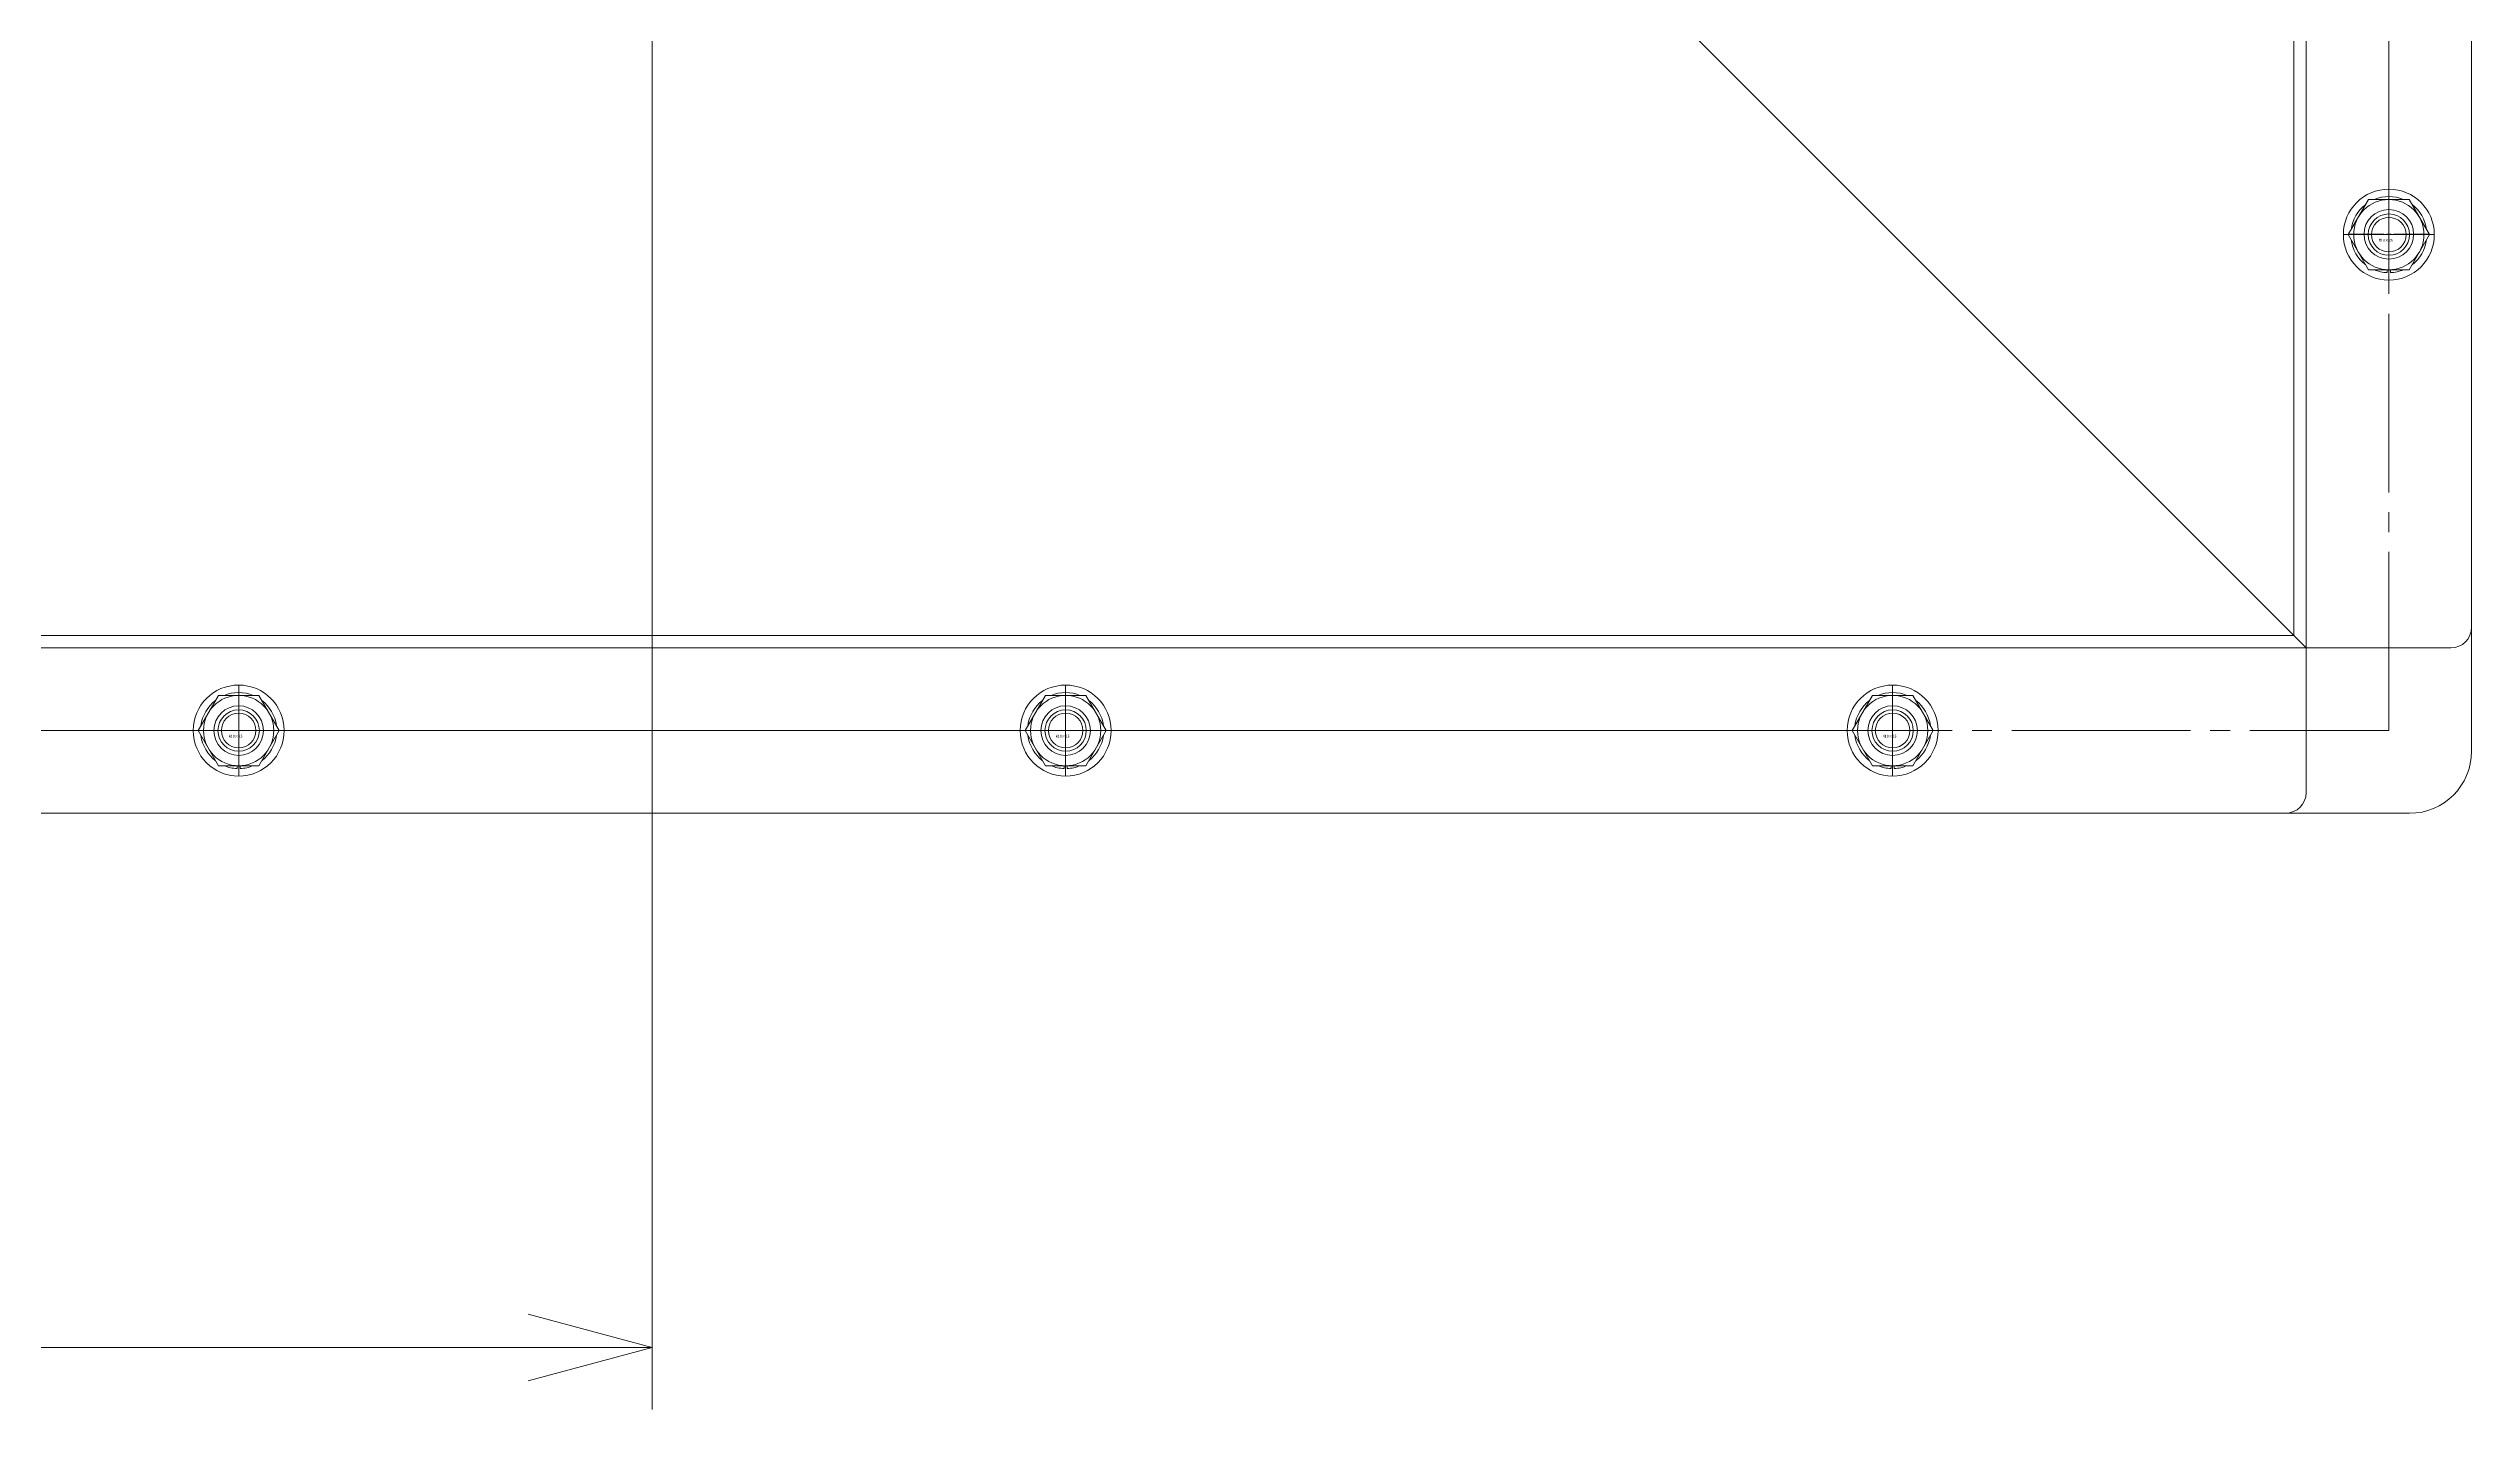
# Model space of a CAD drawing. Units: millimetres at full size. Extents: x -24503 to 24503, y -7436 to 7436.
# Drawn here: x 7091 to 7677, y 5756 to 6085 of the extents above; entities that cross this region are included whole.
import ezdxf
from ezdxf.enums import TextEntityAlignment as Align

# ---------------------------------------------------------------- set-up
doc = ezdxf.new("R2010")
doc.units = ezdxf.units.MM
doc.header["$LTSCALE"] = 4.8
doc.linetypes.add('CHAIN2', pattern=[12, 9, -1, 1, -1])
for name, color, linetype, lineweight in [('0-2_08_DIM', 3, 'Continuous', 9), ('0-7_04_HIDDEN', 7, 'Continuous', 9), ('0-C_01_外形線', 134, 'Continuous', 9), ('0-D_03_かくれ線', 5, 'Continuous', 9), ('0-F_04_中心線', 4, 'CHAIN2', 9)]:
    doc.layers.add(name, color=color, linetype=linetype, lineweight=lineweight)
doc.styles.add('ＭＳ ゴシック', font='')
doc.styles.get('ＭＳ ゴシック').set_extended_font_data('MS Gothic')

# ---------------------------------------------------------------- blocks, each defined once
blk = doc.blocks.new('A$C402B3D07_1_1')
at = {"layer": '0-7_04_HIDDEN'}
for p, q in [((0, 0), (-65, 0)), ((-65, -2), (-65, 0)), ((0, 0), (0, -65)), ((-61, -6), (-14.5, -6)), ((-6, -14.5), (-6, -61)), ((-2, -65), (0, -65))]:
    blk.add_line(p, q, dxfattribs=at)
for centre, radius, start, end in [((-61, -2), 4, 180, 270), ((-14.5, -14.5), 8.5, 0, 90), ((-2, -61), 4, 180, 270)]:
    blk.add_arc(centre, radius, start, end, dxfattribs=at)
blk = doc.blocks.new('A$C64152858_1_1')
at = {"layer": '0-7_04_HIDDEN', "xscale": -1}
blk.add_blockref('A$C402B3D07_1_1', (-35, -180), dxfattribs=at)
blk = doc.blocks.new('U2246')
at = {"layer": '0-F_04_中心線'}
for p, q in [((0, 1.2), (0, 9.5)), ((-9.5, 0), (-1.2, 0)), ((1.2, 0), (9.5, 0)), ((0, -9.5), (0, -1.2))]:
    blk.add_line(p, q, dxfattribs=at)
at = {"layer": '0-F_04_中心線', "linetype": 'Continuous'}
for p, q in [((-0.6, 0), (0.6, 0)), ((0, -0.6), (0, 0.6))]:
    blk.add_line(p, q, dxfattribs=at)
blk = doc.blocks.new('U2247')
at = {"layer": '0-F_04_中心線'}
for p, q in [((0, 1.2), (0, 9.5)), ((-9.5, 0), (-1.2, 0)), ((1.2, 0), (9.5, 0)), ((0, -9.5), (0, -1.2))]:
    blk.add_line(p, q, dxfattribs=at)
at = {"layer": '0-F_04_中心線', "linetype": 'Continuous'}
for p, q in [((-0.6, 0), (0.6, 0)), ((0, -0.6), (0, 0.6))]:
    blk.add_line(p, q, dxfattribs=at)
blk = doc.blocks.new('U2245')
at = {"layer": '0-F_04_中心線'}
for p, q in [((0, 1.2), (0, 9.5)), ((-9.5, 0), (-1.2, 0)), ((1.2, 0), (9.5, 0)), ((0, -9.5), (0, -1.2))]:
    blk.add_line(p, q, dxfattribs=at)
at = {"layer": '0-F_04_中心線', "linetype": 'Continuous'}
for p, q in [((-0.6, 0), (0.6, 0)), ((0, -0.6), (0, 0.6))]:
    blk.add_line(p, q, dxfattribs=at)
blk = doc.blocks.new('U2263')
at = {"layer": '0-F_04_中心線'}
for p, q in [((0, 1.2), (0, 9.5)), ((-9.5, 0), (-1.2, 0)), ((1.2, 0), (9.5, 0)), ((0, -9.5), (0, -1.2))]:
    blk.add_line(p, q, dxfattribs=at)
at = {"layer": '0-F_04_中心線', "linetype": 'Continuous'}
for p, q in [((-0.6, 0), (0.6, 0)), ((0, -0.6), (0, 0.6))]:
    blk.add_line(p, q, dxfattribs=at)
blk = doc.blocks.new('U2265')
at = {"layer": '0-F_04_中心線'}
blk.add_line((88, 0), (443.5, 0), dxfattribs=at)
blk = doc.blocks.new('U2225')
at = {"layer": '0-F_04_中心線'}
for p, q in [((0, 1.2), (0, 9.5)), ((-9.5, 0), (-1.2, 0)), ((1.2, 0), (9.5, 0)), ((0, -9.5), (0, -1.2))]:
    blk.add_line(p, q, dxfattribs=at)
at = {"layer": '0-F_04_中心線', "linetype": 'Continuous'}
for p, q in [((-0.6, 0), (0.6, 0)), ((0, -0.6), (0, 0.6))]:
    blk.add_line(p, q, dxfattribs=at)
blk = doc.blocks.new('U2226')
at = {"layer": '0-F_04_中心線'}
for p, q in [((0, 1.2), (0, 9.5)), ((-9.5, 0), (-1.2, 0)), ((1.2, 0), (9.5, 0)), ((0, -9.5), (0, -1.2))]:
    blk.add_line(p, q, dxfattribs=at)
at = {"layer": '0-F_04_中心線', "linetype": 'Continuous'}
for p, q in [((-0.6, 0), (0.6, 0)), ((0, -0.6), (0, 0.6))]:
    blk.add_line(p, q, dxfattribs=at)
blk = doc.blocks.new('U2224')
at = {"layer": '0-F_04_中心線'}
for p, q in [((0, 1.2), (0, 9.5)), ((-9.5, 0), (-1.2, 0)), ((1.2, 0), (9.5, 0)), ((0, -9.5), (0, -1.2))]:
    blk.add_line(p, q, dxfattribs=at)
at = {"layer": '0-F_04_中心線', "linetype": 'Continuous'}
for p, q in [((-0.6, 0), (0.6, 0)), ((0, -0.6), (0, 0.6))]:
    blk.add_line(p, q, dxfattribs=at)
blk = doc.blocks.new('U2258')
at = {"layer": '0-F_04_中心線'}
for p, q in [((0, 1.2), (0, 9.5)), ((-9.5, 0), (-1.2, 0)), ((1.2, 0), (9.5, 0)), ((0, -9.5), (0, -1.2))]:
    blk.add_line(p, q, dxfattribs=at)
at = {"layer": '0-F_04_中心線', "linetype": 'Continuous'}
for p, q in [((-0.6, 0), (0.6, 0)), ((0, -0.6), (0, 0.6))]:
    blk.add_line(p, q, dxfattribs=at)
blk = doc.blocks.new('U2236')
at = {"layer": '0-F_04_中心線'}
blk.add_line((0, -443.5), (0, -88), dxfattribs=at)
blk = doc.blocks.new('_Open30')
at = {"layer": '0-2_08_DIM'}
blk.add_line((0, 0), (-1, 0), dxfattribs=at)
blk.add_lwpolyline([(-1, 0.26795), (0, 0), (-1, -0.26795)], dxfattribs=at)

msp = doc.modelspace()

# ---------------------------------------------------------------- linework, layer by layer
at = {"layer": '0-2_08_DIM', "color": 4}
for p, q in [((7236.954, 5920.293), (7236.954, 5755.829)), ((7206.954, 5770.829), (6466.954, 5770.829))]:
    msp.add_line(p, q, dxfattribs=at)
at = {"layer": '0-C_01_外形線'}
for p, q in [((7676.954, 5915.008), (7676.954, 6765.008)), ((7666.769, 6039.928), (7661.861, 6048.428)), ((7647.139, 6039.928), (7652.046, 6031.428)), ((7661.861, 6031.428), (7666.769, 6039.928)), ((7652.046, 6031.428), (7661.861, 6031.428)), ((7656.579, 6031.428), (7656.579, 6030.736)), ((7657.329, 6031.428), (7657.329, 6030.736)), ((7146.769, 5920.008), (7141.861, 5928.508)), ((7346.769, 5920.008), (7341.861, 5928.508)), ((7546.769, 5920.008), (7541.861, 5928.508)), ((7127.139, 5920.008), (7132.046, 5911.508)), ((7141.861, 5911.508), (7146.769, 5920.008)), ((7327.139, 5920.008), (7332.046, 5911.508)), ((7341.861, 5911.508), (7346.769, 5920.008)), ((7527.139, 5920.008), (7532.046, 5911.508)), ((7541.861, 5911.508), (7546.769, 5920.008)), ((7132.046, 5911.508), (7141.861, 5911.508)), ((7136.579, 5911.508), (7136.579, 5910.816)), ((7137.329, 5911.508), (7137.329, 5910.816)), ((7332.046, 5911.508), (7341.861, 5911.508)), ((7336.579, 5911.508), (7336.579, 5910.816)), ((7337.329, 5911.508), (7337.329, 5910.816)), ((7532.046, 5911.508), (7541.861, 5911.508)), ((7536.579, 5911.508), (7536.579, 5910.816)), ((7537.329, 5911.508), (7537.329, 5910.816)), ((6811.954, 5900.008), (7661.954, 5900.008))]:
    msp.add_line(p, q, dxfattribs=at)
for points in [[(7661.861, 6048.428), (7652.046, 6048.428), (7647.139, 6039.928)], [(7141.861, 5928.508), (7132.046, 5928.508), (7127.139, 5920.008)], [(7341.861, 5928.508), (7332.046, 5928.508), (7327.139, 5920.008)], [(7541.861, 5928.508), (7532.046, 5928.508), (7527.139, 5920.008)]]:
    msp.add_lwpolyline(points, dxfattribs=at)
for centre, radius in [((7656.954, 6039.928), 11), ((7656.954, 6039.928), 8.5), ((7656.954, 6039.928), 5), ((7656.954, 6039.928), 4.188), ((7136.954, 5920.008), 11), ((7336.954, 5920.008), 11), ((7536.954, 5920.008), 11), ((7136.954, 5920.008), 8.5), ((7136.954, 5920.008), 5), ((7336.954, 5920.008), 8.5), ((7336.954, 5920.008), 5), ((7536.954, 5920.008), 8.5), ((7536.954, 5920.008), 5), ((7136.954, 5920.008), 4.188), ((7336.954, 5920.008), 4.188), ((7536.954, 5920.008), 4.188)]:
    msp.add_circle(centre, radius, dxfattribs=at)
for centre, radius, start, end in [((7656.954, 6039.928), 9.2, 67.50502, 112.49498), ((7656.954, 6039.928), 9.2, 127.50502, 172.49498), ((7656.954, 6039.928), 9.2, 7.50502, 52.49498), ((7656.954, 6039.928), 9.2, 187.50502, 232.49498), ((7656.954, 6039.928), 9.2, 307.50502, 352.49498), ((7656.954, 6039.928), 9.2, 247.50502, 267.66393), ((7656.954, 6039.928), 9.2, 272.33607, 292.49498), ((7136.954, 5920.008), 9.2, 127.50502, 172.49498), ((7136.954, 5920.008), 9.2, 67.50502, 112.49498), ((7136.954, 5920.008), 9.2, 7.50502, 52.49498), ((7336.954, 5920.008), 9.2, 127.50502, 172.49498), ((7336.954, 5920.008), 9.2, 67.50502, 112.49498), ((7336.954, 5920.008), 9.2, 7.50502, 52.49498), ((7536.954, 5920.008), 9.2, 127.50502, 172.49498), ((7536.954, 5920.008), 9.2, 67.50502, 112.49498), ((7536.954, 5920.008), 9.2, 7.50502, 52.49498), ((7136.954, 5920.008), 9.2, 187.50502, 232.49498), ((7136.954, 5920.008), 9.2, 307.50502, 352.49498), ((7336.954, 5920.008), 9.2, 187.50502, 232.49498), ((7336.954, 5920.008), 9.2, 307.50502, 352.49498), ((7536.954, 5920.008), 9.2, 187.50502, 232.49498), ((7536.954, 5920.008), 9.2, 307.50502, 352.49498), ((7661.954, 5915.008), 15, 270, 0), ((7136.954, 5920.008), 9.2, 247.50502, 267.66393), ((7136.954, 5920.008), 9.2, 272.33607, 292.49498), ((7336.954, 5920.008), 9.2, 247.50502, 267.66393), ((7336.954, 5920.008), 9.2, 272.33607, 292.49498), ((7536.954, 5920.008), 9.2, 247.50502, 267.66393), ((7536.954, 5920.008), 9.2, 272.33607, 292.49498)]:
    msp.add_arc(centre, radius, start, end, dxfattribs=at)
at = {"layer": '0-D_03_かくれ線'}
for p, q in [((7676.954, 6735.008), (7676.954, 5945.008)), ((7434.827, 6142.135), (7636.954, 5940.008)), ((7636.954, 5905.008), (7636.954, 5940.008)), ((7671.954, 5940.008), (7636.954, 5940.008)), ((6841.954, 5900.008), (7631.954, 5900.008))]:
    msp.add_line(p, q, dxfattribs=at)
for points in [[(6836.954, 5940.008), (7636.954, 5940.008), (7636.954, 6740.008), (6836.954, 6740.008)], [(6839.954, 5943.008), (7633.954, 5943.008), (7633.954, 6737.008), (6839.954, 6737.008)]]:
    msp.add_lwpolyline(points, close=True, dxfattribs=at)
for centre in [(7656.954, 6040.008), (7656.954, 6040.008), (7136.954, 5920.008), (7136.954, 5920.008), (7336.954, 5920.008), (7336.954, 5920.008), (7536.954, 5920.008), (7536.954, 5920.008)]:
    msp.add_circle(centre, 6, dxfattribs=at)
for centre in [(7671.954, 5945.008), (7631.954, 5905.008)]:
    msp.add_arc(centre, 5, 270, 0, dxfattribs=at)
at = {"layer": '0-F_04_中心線'}
for p, q in [((7656.954, 6640.008), (7656.954, 6040.008)), ((7656.954, 6050.928), (7656.954, 6028.928)), ((7667.954, 6039.928), (7645.954, 6039.928)), ((7136.954, 5931.008), (7136.954, 5909.008)), ((7336.954, 5931.008), (7336.954, 5909.008)), ((7536.954, 5931.008), (7536.954, 5909.008)), ((6936.954, 5920.008), (7536.954, 5920.008)), ((7147.954, 5920.008), (7125.954, 5920.008)), ((7347.954, 5920.008), (7325.954, 5920.008)), ((7547.954, 5920.008), (7525.954, 5920.008))]:
    msp.add_line(p, q, dxfattribs=at)
msp.add_lwpolyline([(6816.954, 5920.008), (7656.954, 5920.008), (7656.954, 6760.008), (6816.954, 6760.008)], close=True, dxfattribs=at)

# ---------------------------------------------------------------- block references
at = {"layer": '0-2_08_DIM', "xscale": 30, "yscale": 30}
msp.add_blockref('_Open30', (7236.954, 5770.829), dxfattribs=at)
at = {"layer": '0-7_04_HIDDEN'}
msp.add_blockref('A$C64152858_1_1', (7061.954, 6280.008), dxfattribs=at)
at = {"layer": '0-F_04_中心線', "rotation": 270}
for name, p in [('U2265', (7236.954, 6340.008)), ('U2245', (7136.954, 5920.008)), ('U2224', (7136.954, 5920.008)), ('U2246', (7336.954, 5920.008)), ('U2225', (7336.954, 5920.008)), ('U2247', (7536.954, 5920.008)), ('U2226', (7536.954, 5920.008))]:
    msp.add_blockref(name, p, dxfattribs=at)
at = {"layer": '0-F_04_中心線'}
for name, p in [('U2236', (7236.954, 6340.008)), ('U2263', (7656.954, 6040.008)), ('U2258', (7656.954, 6040.008))]:
    msp.add_blockref(name, p, dxfattribs=at)

# ---------------------------------------------------------------- texts
at = {"layer": '0-D_03_かくれ線', "style": 'ＭＳ ゴシック', "width": 0.8}
for p in [(7654.536, 6037.975), (7134.536, 5918.055), (7334.536, 5918.055), (7534.536, 5918.055)]:
    msp.add_text('M10×25', height=0.7331, dxfattribs=at).set_placement(p, align=Align.BOTTOM_LEFT)

doc.saveas('drawing.dxf')
